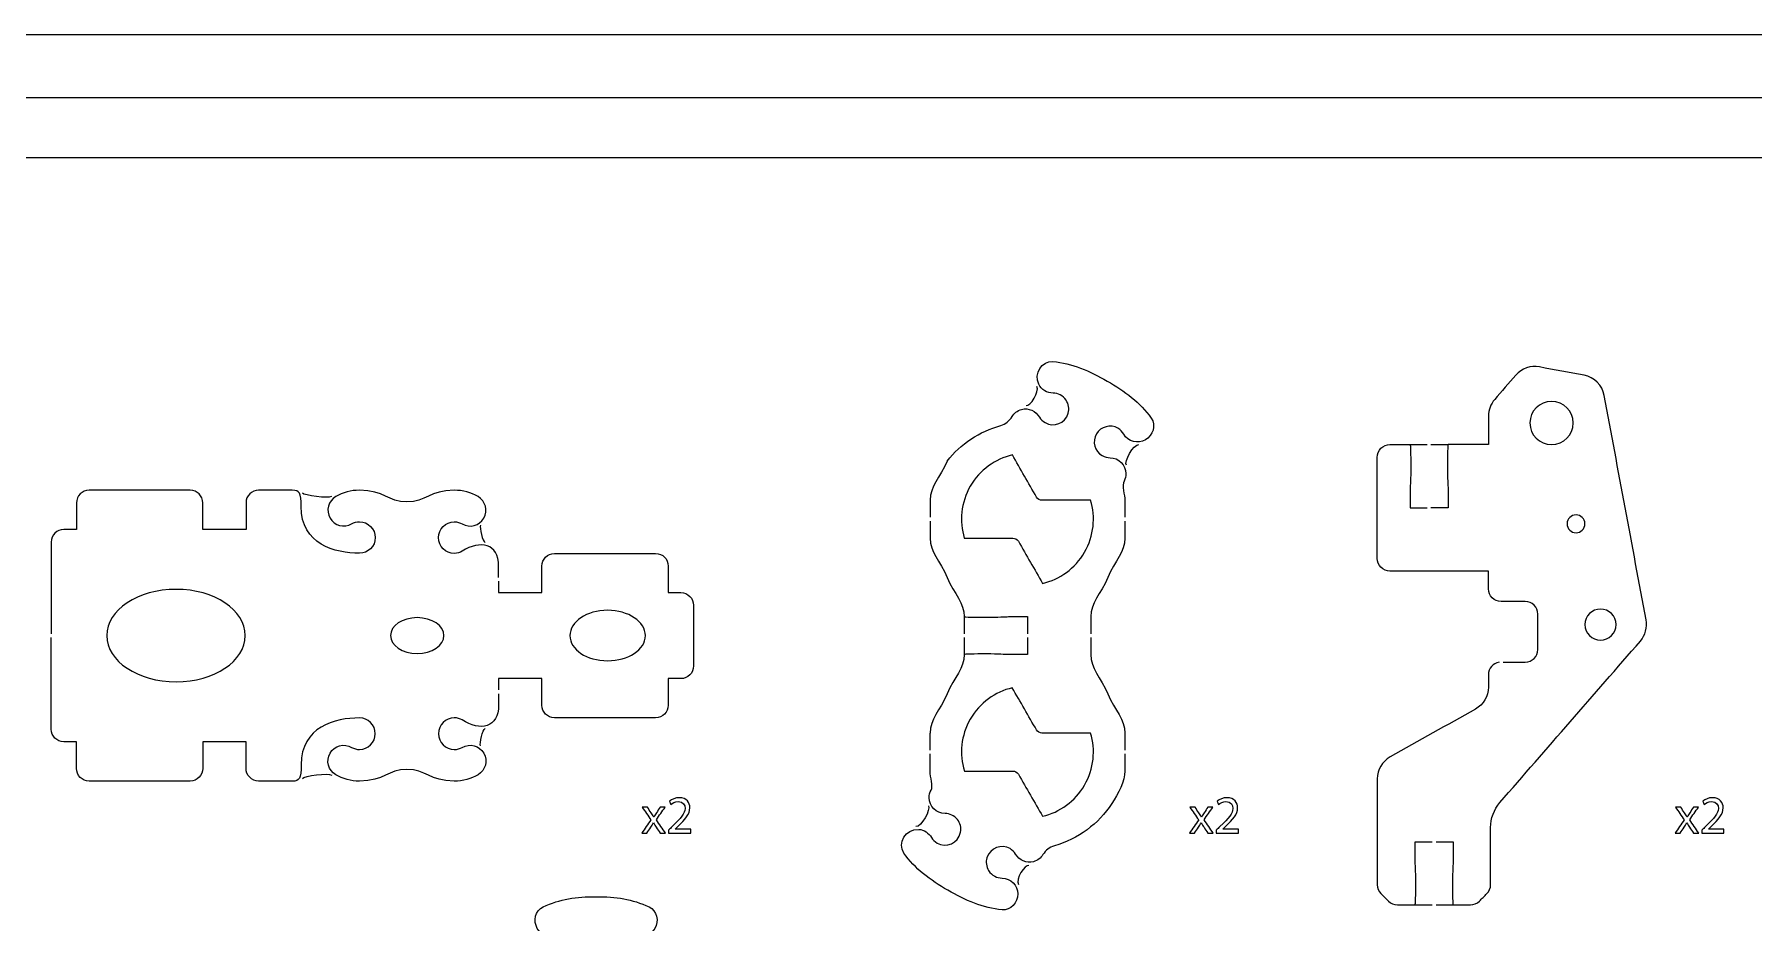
# Model space of a CAD drawing. Extents: x 0 to 465, y 0 to 285.
# Drawn here: x 155.2 to 291.2, y 214.9 to 285.2 of the extents above; entities that cross this region are included whole.
import ezdxf

# ---------------------------------------------------------------- set-up
doc = ezdxf.new("R2010")
doc.units = 0
doc.header["$MEASUREMENT"] = 0
doc.layers.add('DEFAULT', color=18, linetype='CONTINUOUS')

msp = doc.modelspace()

# ---------------------------------------------------------------- linework, layer by layer
at = {"layer": 'DEFAULT', "color": 18}
for points in [[(465.18, 0.18), (0.18, 0.18), (0.18, 285.18), (465.18, 285.18)], [(460.18, 145.18), (5.18, 145.18), (5.18, 280.18), (460.18, 280.18)], [(455.18, 150.45), (80.18, 150.45), (80.18, 275.45), (455.18, 275.45)]]:
    msp.add_lwpolyline(points, close=True, dxfattribs=at)
at = {"layer": 'DEFAULT', "color": 1}
for points in [[(264.03, 252.73), (265.38, 252.73)], [(265.68, 252.73), (267.03, 252.73)], [(226.05, 228.56), (226.05, 229.91)], [(264.43, 216.33), (265.78, 216.33)], [(266.08, 216.33), (267.43, 216.33)]]:
    msp.add_lwpolyline(points, dxfattribs=at)
for points, knots in [([(227.4, 251.43), (228.44, 252.79), (229.97, 253.76), (231.64, 254.24), (232.02, 254.35), (232.33, 254.6), (232.54, 254.94), (232.69, 255.2), (232.94, 255.41), (233.29, 255.51), (233.84, 255.67), (234.4, 255.38), (234.71, 254.89), (234.81, 254.72), (234.96, 254.57), (235.15, 254.47), (235.83, 254.07), (236.74, 254.4), (236.98, 255.21), (237.08, 255.55), (237.01, 255.94), (236.81, 256.24), (236.55, 256.62), (236.17, 256.79), (235.78, 256.8), (235.31, 256.8), (234.85, 257.07), (234.65, 257.5), (234.24, 258.36), (234.9, 259.38), (235.77, 259.3), (237.26, 259.18), (238.69, 258.54), (240.06, 257.75), (241.43, 256.97), (242.69, 256.04), (243.54, 254.82), (243.94, 254.25), (243.68, 253.45), (243.08, 253.1), (242.48, 252.76), (241.72, 252.96), (241.37, 253.56), (241.27, 253.75), (241.11, 253.91), (240.91, 254.02), (240.32, 254.37), (239.55, 254.16), (239.21, 253.57), (238.86, 252.97), (239.06, 252.2), (239.66, 251.86), (239.86, 251.74), (240.07, 251.69), (240.29, 251.69), (240.98, 251.69), (241.54, 251.13), (241.54, 250.44), (241.54, 250.22), (241.48, 250.02), (241.39, 249.85), (241.2, 249.5), (241.46, 248.73), (241.46, 248.33), (241.46, 247.88), (241.46, 247.43), (241.46, 246.98)], [0, 0, 0, 0, 1, 1, 1, 2, 2, 2, 3, 3, 3, 4, 4, 4, 5, 5, 5, 6, 6, 6, 7, 7, 7, 8, 8, 8, 9, 9, 9, 10, 10, 10, 11, 11, 11, 12, 12, 12, 13, 13, 13, 14, 14, 14, 15, 15, 15, 16, 16, 16, 17, 17, 17, 18, 18, 18, 19, 19, 19, 20, 20, 20, 21, 21, 21, 24.82, 24.82, 24.82, 24.82]), ([(266.08, 221.32), (266.53, 221.32), (266.98, 221.32), (267.43, 221.32), (267.43, 220.83), (267.43, 220.33), (267.43, 219.83), (267.43, 219.54), (267.38, 219.04), (267.38, 218.08), (267.38, 217.11), (267.4, 216.33), (267.43, 216.33), (267.88, 216.33), (268.34, 216.33), (268.8, 216.33), (269.07, 216.33), (269.32, 216.43), (269.51, 216.62), (269.71, 216.82), (269.91, 217.01), (270.1, 217.21), (270.29, 217.4), (270.4, 217.65), (270.4, 217.92), (270.4, 219.42), (270.4, 220.93), (270.4, 222.44), (270.4, 223.16), (270.66, 223.86), (271.13, 224.41), (274.84, 228.67), (278.54, 232.93), (282.25, 237.19), (282.64, 237.66), (282.81, 238.27), (282.7, 238.87), (281.6, 244.79), (280.49, 250.7), (279.39, 256.61), (279.24, 257.42), (278.61, 258.06), (277.79, 258.21), (276.62, 258.43), (275.44, 258.65), (274.27, 258.87), (273.57, 259.01), (272.85, 258.76), (272.39, 258.22), (271.83, 257.58), (271.27, 256.94), (270.72, 256.3), (270.4, 255.94), (270.23, 255.47), (270.23, 254.99), (270.23, 254.23), (270.23, 253.48), (270.23, 252.73), (269.16, 252.73), (268.09, 252.73), (267.03, 252.73), (267, 252.73), (266.98, 251.95), (266.98, 250.98), (266.98, 250.01), (267.03, 249.52), (267.03, 249.23), (267.03, 248.73), (267.03, 248.23), (267.03, 247.73), (266.58, 247.73), (266.13, 247.73), (265.68, 247.73)], [0, 0, 0, 0, 3.82, 3.82, 3.82, 8.07, 8.07, 8.07, 9.07, 9.07, 9.07, 10.07, 10.07, 10.07, 13.97, 13.97, 13.97, 14.97, 14.97, 14.97, 17.338818, 17.338818, 17.338818, 18.338818, 18.338818, 18.338818, 31.158818, 31.158818, 31.158818, 32.158818, 32.158818, 32.158818, 80.175353, 80.175353, 80.175353, 81.175353, 81.175353, 81.175353, 132.334479, 132.334479, 132.334479, 133.334479, 133.334479, 133.334479, 143.509665, 143.509665, 143.509665, 144.509665, 144.509665, 144.509665, 151.718444, 151.718444, 151.718444, 152.718444, 152.718444, 152.718444, 159.118444, 159.118444, 159.118444, 168.188444, 168.188444, 168.188444, 169.188444, 169.188444, 169.188444, 170.188444, 170.188444, 170.188444, 174.438444, 174.438444, 174.438444, 178.258444, 178.258444, 178.258444, 178.258444]), ([(273.51, 254.44), (273.51, 255.38), (274.27, 256.15), (275.22, 256.15), (276.17, 256.15), (276.93, 255.38), (276.93, 254.44), (276.93, 253.49), (276.17, 252.73), (275.22, 252.73), (274.27, 252.73), (273.51, 253.49), (273.51, 254.44)], [1, 1, 1, 1, 2, 2, 2, 3, 3, 3, 4, 4, 4, 5, 5, 5, 5]), ([(238.27, 244.22), (237.52, 242.92), (236.3, 242.07), (234.95, 241.75), (234.31, 242.86), (233.67, 243.97), (233.03, 245.08), (232.94, 245.24), (232.77, 245.33), (232.59, 245.33), (231.31, 245.33), (230.03, 245.33), (228.75, 245.33), (228.36, 246.66), (228.48, 248.14), (229.23, 249.44), (229.98, 250.73), (231.2, 251.59), (232.56, 251.91), (233.19, 250.8), (233.83, 249.69), (234.47, 248.58), (234.56, 248.42), (234.73, 248.33), (234.91, 248.33), (236.19, 248.33), (237.47, 248.33), (238.75, 248.33), (239.15, 247), (239.02, 245.52), (238.27, 244.22)], [1, 1, 1, 1, 2, 2, 2, 12.903949, 12.903949, 12.903949, 13.903949, 13.903949, 13.903949, 24.803949, 24.803949, 24.803949, 25.803949, 25.803949, 25.803949, 26.803949, 26.803949, 26.803949, 37.685576, 37.685576, 37.685576, 38.685576, 38.685576, 38.685576, 49.575576, 49.575576, 49.575576, 50.575576, 50.575576, 50.575576, 50.575576]), ([(271.38, 235.52), (271.96, 235.52), (272.55, 235.52), (273.14, 235.52), (273.69, 235.52), (274.14, 235.97), (274.14, 236.52), (274.14, 237.46), (274.14, 238.39), (274.14, 239.32), (274.14, 239.87), (273.69, 240.32), (273.14, 240.32), (272.5, 240.32), (271.86, 240.32), (271.23, 240.32), (270.68, 240.32), (270.23, 240.76), (270.23, 241.32), (270.23, 241.79), (270.23, 242.26), (270.23, 242.73), (267.63, 242.73), (265.03, 242.73), (262.43, 242.73), (261.88, 242.73), (261.43, 243.18), (261.43, 243.73), (261.43, 246.39), (261.43, 249.06), (261.43, 251.72), (261.43, 252.28), (261.88, 252.73), (262.43, 252.73), (262.96, 252.73), (263.5, 252.73), (264.03, 252.73), (264.05, 252.73), (264.08, 251.95), (264.08, 250.98), (264.08, 250.01), (264.03, 249.52), (264.03, 249.23), (264.03, 248.73), (264.03, 248.23), (264.03, 247.73), (264.48, 247.73), (264.93, 247.73), (265.38, 247.73)], [0, 0, 0, 0, 4.99, 4.99, 4.99, 5.99, 5.99, 5.99, 13.92, 13.92, 13.92, 14.92, 14.92, 14.92, 20.34, 20.34, 20.34, 21.34, 21.34, 21.34, 25.34, 25.34, 25.34, 47.44, 47.44, 47.44, 48.44, 48.44, 48.44, 71.1, 71.1, 71.1, 72.1, 72.1, 72.1, 76.630011, 76.630011, 76.630011, 77.630011, 77.630011, 77.630011, 78.630011, 78.630011, 78.630011, 82.880011, 82.880011, 82.880011, 86.710011, 86.710011, 86.710011, 86.710011]), ([(227.4, 251.43), (226.83, 250.12), (226.05, 249.4), (226.05, 248.33), (226.05, 247.88), (226.05, 247.43), (226.05, 246.98)], [0, 0, 0, 0, 1, 1, 1, 4.83, 4.83, 4.83, 4.83]), ([(191.91, 242.22), (191.91, 242.52), (191.91, 242.82), (191.91, 243.12), (191.91, 244.91), (190.46, 245.21), (189.02, 244.29), (188.84, 244.18), (188.63, 244.12), (188.4, 244.12), (187.71, 244.12), (187.15, 244.68), (187.15, 245.37), (187.15, 246.06), (187.71, 246.62), (188.4, 246.62), (188.63, 246.62), (188.84, 246.56), (189.02, 246.45), (189.62, 246.11), (190.39, 246.32), (190.74, 246.91), (191.08, 247.51), (190.87, 248.27), (190.28, 248.62), (189.73, 248.94), (189.08, 249.12), (188.4, 249.12), (186.42, 249.12), (186.17, 248.19), (184.65, 248.19), (183.13, 248.19), (182.89, 249.12), (180.9, 249.12), (180.22, 249.12), (179.58, 248.94), (179.03, 248.62), (178.43, 248.28), (178.22, 247.51), (178.57, 246.92), (178.91, 246.32), (179.68, 246.11), (180.28, 246.46), (180.46, 246.57), (180.67, 246.63), (180.9, 246.63), (181.59, 246.63), (182.15, 246.07), (182.15, 245.37), (182.15, 244.69), (181.59, 244.13), (180.9, 244.13), (178.97, 244.13), (176.28, 244.84), (176.28, 247.83), (176.28, 248.94), (176.17, 249.12), (175.58, 249.12), (174.69, 249.12), (173.81, 249.12), (172.92, 249.12), (172.37, 249.12), (171.92, 248.68), (171.92, 248.13), (171.92, 247.43), (171.92, 246.72), (171.92, 246.02), (170.78, 246.02), (169.64, 246.02), (168.5, 246.02), (168.5, 246.72), (168.5, 247.42), (168.5, 248.12), (168.5, 248.67), (168.05, 249.12), (167.5, 249.12), (164.84, 249.12), (162.17, 249.12), (159.51, 249.12), (158.95, 249.12), (158.51, 248.67), (158.51, 248.12), (158.5, 247.42), (158.5, 246.72), (158.5, 246.02), (158.17, 246.02), (157.84, 246.02), (157.51, 246.02), (156.95, 246.02), (156.51, 245.58), (156.51, 245.02), (156.51, 242.61), (156.51, 240.19), (156.51, 237.77)], [0, 0, 0, 0, 2.55, 2.55, 2.55, 3.55, 3.55, 3.55, 4.55, 4.55, 4.55, 5.55, 5.55, 5.55, 6.55, 6.55, 6.55, 7.55, 7.55, 7.55, 8.55, 8.55, 8.55, 9.55, 9.55, 9.55, 10.55, 10.55, 10.55, 11.55, 11.55, 11.55, 12.55, 12.55, 12.55, 13.55, 13.55, 13.55, 14.55, 14.55, 14.55, 15.55, 15.55, 15.55, 16.55, 16.55, 16.55, 17.55, 17.55, 17.55, 18.55, 18.55, 18.55, 19.55, 19.55, 19.55, 20.55, 20.55, 20.55, 28.08, 28.08, 28.08, 29.08, 29.08, 29.08, 35.04, 35.04, 35.04, 44.73, 44.73, 44.73, 50.67, 50.67, 50.67, 51.67, 51.67, 51.67, 74.33, 74.33, 74.33, 75.33, 75.33, 75.33, 81.270008, 81.270008, 81.270008, 84.090008, 84.090008, 84.090008, 85.090008, 85.090008, 85.090008, 105.640008, 105.640008, 105.640008, 105.640008]), ([(226.05, 246.68), (226.05, 246.23), (226.05, 245.78), (226.05, 245.33), (226.05, 244.26), (226.83, 243.53), (227.4, 242.22), (227.97, 240.91), (228.75, 240.19), (228.75, 239.12), (228.75, 238.67), (228.75, 238.22), (228.75, 237.77)], [0, 0, 0, 0, 3.83, 3.83, 3.83, 4.83, 4.83, 4.83, 5.83, 5.83, 5.83, 9.66, 9.66, 9.66, 9.66]), ([(241.46, 246.68), (241.46, 246.23), (241.46, 245.78), (241.46, 245.33), (241.46, 244.26), (240.68, 243.53), (240.11, 242.22), (239.54, 240.91), (238.76, 240.19), (238.76, 239.12), (238.76, 238.67), (238.76, 238.22), (238.76, 237.77)], [0, 0, 0, 0, 3.83, 3.83, 3.83, 4.83, 4.83, 4.83, 5.83, 5.83, 5.83, 9.66, 9.66, 9.66, 9.66]), ([(276.45, 246.47), (276.45, 246.85), (276.76, 247.17), (277.16, 247.17), (277.54, 247.17), (277.86, 246.85), (277.86, 246.47), (277.86, 246.08), (277.54, 245.76), (277.16, 245.76), (276.76, 245.76), (276.45, 246.08), (276.45, 246.47)], [1, 1, 1, 1, 2, 2, 2, 3, 3, 3, 4, 4, 4, 5, 5, 5, 5]), ([(191.91, 241.92), (191.91, 241.62), (191.91, 241.32), (191.91, 241.02), (193.05, 241.02), (194.19, 241.02), (195.33, 241.02), (195.33, 241.72), (195.33, 242.42), (195.33, 243.12), (195.33, 243.67), (195.78, 244.12), (196.33, 244.12), (199, 244.12), (201.66, 244.12), (204.33, 244.12), (204.88, 244.12), (205.33, 243.68), (205.33, 243.12), (205.33, 242.42), (205.33, 241.72), (205.33, 241.02), (205.67, 241.02), (206, 241.02), (206.33, 241.02), (206.88, 241.02), (207.33, 240.57), (207.33, 240.02), (207.33, 238.42), (207.33, 236.82), (207.33, 235.22), (207.33, 234.67), (206.88, 234.22), (206.33, 234.22), (206, 234.22), (205.67, 234.22), (205.33, 234.22), (205.33, 233.52), (205.33, 232.82), (205.33, 232.12), (205.33, 231.57), (204.88, 231.12), (204.33, 231.12), (201.66, 231.12), (199, 231.12), (196.33, 231.12), (195.78, 231.12), (195.33, 231.57), (195.33, 232.12), (195.33, 232.82), (195.33, 233.52), (195.33, 234.22), (194.19, 234.22), (193.05, 234.22), (191.91, 234.22), (191.91, 233.92), (191.91, 233.62), (191.91, 233.32)], [0, 0, 0, 0, 2.55, 2.55, 2.55, 12.24, 12.24, 12.24, 18.2, 18.2, 18.2, 19.2, 19.2, 19.2, 41.87, 41.87, 41.87, 42.87, 42.87, 42.87, 48.830008, 48.830008, 48.830008, 51.650008, 51.650008, 51.650008, 52.650008, 52.650008, 52.650008, 66.260008, 66.260008, 66.260008, 67.260008, 67.260008, 67.260008, 70.080008, 70.080008, 70.080008, 76.020017, 76.020017, 76.020017, 77.020017, 77.020017, 77.020017, 99.690017, 99.690017, 99.690017, 100.690017, 100.690017, 100.690017, 106.630017, 106.630017, 106.630017, 116.320017, 116.320017, 116.320017, 118.870017, 118.870017, 118.870017, 118.870017]), ([(166.39, 233.96), (163.36, 233.96), (160.91, 235.6), (160.91, 237.62), (160.91, 239.64), (163.36, 241.28), (166.39, 241.28), (169.41, 241.28), (171.86, 239.64), (171.86, 237.62), (171.86, 235.6), (169.41, 233.96), (166.39, 233.96)], [1, 1, 1, 1, 2, 2, 2, 3, 3, 3, 4, 4, 4, 5, 5, 5, 5]), ([(200.53, 235.63), (198.88, 235.63), (197.55, 236.52), (197.55, 237.62), (197.55, 238.73), (198.88, 239.62), (200.53, 239.62), (202.18, 239.62), (203.52, 238.73), (203.52, 237.62), (203.52, 236.52), (202.18, 235.63), (200.53, 235.63)], [1, 1, 1, 1, 2, 2, 2, 3, 3, 3, 4, 4, 4, 5, 5, 5, 5]), ([(277.86, 238.49), (277.86, 239.17), (278.41, 239.72), (279.09, 239.72), (279.77, 239.72), (280.32, 239.17), (280.32, 238.49), (280.32, 237.81), (279.77, 237.26), (279.09, 237.26), (278.41, 237.26), (277.86, 237.81), (277.86, 238.49)], [1, 1, 1, 1, 2, 2, 2, 3, 3, 3, 4, 4, 4, 5, 5, 5, 5]), ([(185.47, 236.21), (184.3, 236.21), (183.35, 236.84), (183.35, 237.62), (183.35, 238.4), (184.3, 239.04), (185.47, 239.04), (186.63, 239.04), (187.58, 238.4), (187.58, 237.62), (187.58, 236.84), (186.63, 236.21), (185.47, 236.21)], [1, 1, 1, 1, 2, 2, 2, 3, 3, 3, 4, 4, 4, 5, 5, 5, 5]), ([(228.75, 239.12), (228.75, 239.09), (229.54, 239.07), (230.5, 239.07), (231.47, 239.07), (231.97, 239.12), (232.25, 239.12), (232.75, 239.12), (233.26, 239.12), (233.76, 239.12), (233.76, 238.67), (233.76, 238.22), (233.76, 237.77)], [0, 0, 0, 0, 1, 1, 1, 2, 2, 2, 6.26, 6.26, 6.26, 10.09, 10.09, 10.09, 10.09]), ([(191.91, 233.02), (191.91, 232.72), (191.91, 232.42), (191.91, 232.12), (191.91, 230.33), (190.46, 230.03), (189.02, 230.95), (188.84, 231.06), (188.63, 231.12), (188.4, 231.12), (187.71, 231.12), (187.15, 230.55), (187.15, 229.86), (187.15, 229.17), (187.71, 228.61), (188.4, 228.61), (188.63, 228.61), (188.84, 228.67), (189.02, 228.78), (189.62, 229.13), (190.39, 228.92), (190.74, 228.32), (191.08, 227.72), (190.87, 226.96), (190.28, 226.62), (189.73, 226.3), (189.08, 226.11), (188.4, 226.11), (186.42, 226.11), (186.17, 227.04), (184.65, 227.04), (183.13, 227.04), (182.89, 226.11), (180.9, 226.11), (180.22, 226.11), (179.58, 226.3), (179.03, 226.61), (178.43, 226.96), (178.22, 227.72), (178.57, 228.32), (178.91, 228.92), (179.68, 229.13), (180.28, 228.78), (180.46, 228.67), (180.67, 228.61), (180.9, 228.61), (181.59, 228.61), (182.15, 229.17), (182.15, 229.86), (182.15, 230.55), (181.59, 231.11), (180.9, 231.11), (178.97, 231.11), (176.28, 230.4), (176.28, 227.41), (176.28, 226.3), (176.17, 226.11), (175.58, 226.11), (174.69, 226.11), (173.81, 226.11), (172.92, 226.11), (172.92, 226.12), (172.92, 226.12), (172.92, 226.12), (172.37, 226.12), (171.92, 226.57), (171.92, 227.13), (171.92, 227.82), (171.92, 228.52), (171.92, 229.22), (170.78, 229.22), (169.64, 229.22), (168.5, 229.22), (168.5, 228.52), (168.5, 227.82), (168.5, 227.12), (168.5, 226.57), (168.06, 226.12), (167.51, 226.12), (164.84, 226.12), (162.17, 226.12), (159.51, 226.12), (158.95, 226.12), (158.51, 226.56), (158.51, 227.12), (158.5, 227.82), (158.5, 228.52), (158.5, 229.22), (158.17, 229.22), (157.84, 229.22), (157.51, 229.22), (156.95, 229.22), (156.51, 229.67), (156.51, 230.22), (156.51, 232.64), (156.51, 235.05), (156.51, 237.47)], [0, 0, 0, 0, 2.56, 2.56, 2.56, 3.56, 3.56, 3.56, 4.56, 4.56, 4.56, 5.56, 5.56, 5.56, 6.56, 6.56, 6.56, 7.56, 7.56, 7.56, 8.56, 8.56, 8.56, 9.56, 9.56, 9.56, 10.56, 10.56, 10.56, 11.56, 11.56, 11.56, 12.56, 12.56, 12.56, 13.56, 13.56, 13.56, 14.56, 14.56, 14.56, 15.56, 15.56, 15.56, 16.56, 16.56, 16.56, 17.56, 17.56, 17.56, 18.56, 18.56, 18.56, 19.56, 19.56, 19.56, 20.56, 20.56, 20.56, 28.09, 28.09, 28.09, 28.12, 28.12, 28.12, 29.12, 29.12, 29.12, 35.06, 35.06, 35.06, 44.75, 44.75, 44.75, 50.71, 50.71, 50.71, 51.71, 51.71, 51.71, 74.38, 74.38, 74.38, 75.38, 75.38, 75.38, 81.340008, 81.340008, 81.340008, 84.160008, 84.160008, 84.160008, 85.160008, 85.160008, 85.160008, 105.720008, 105.720008, 105.720008, 105.720008]), ([(228.75, 237.47), (228.75, 237.02), (228.75, 236.57), (228.75, 236.12), (228.75, 235.05), (227.97, 234.33), (227.4, 233.02), (226.83, 231.71), (226.05, 230.98), (226.05, 229.91)], [0, 0, 0, 0, 3.82, 3.82, 3.82, 4.82, 4.82, 4.82, 5.82, 5.82, 5.82, 5.82]), ([(233.76, 237.47), (233.76, 237.02), (233.76, 236.57), (233.76, 236.12), (233.26, 236.12), (232.75, 236.12), (232.25, 236.12), (231.97, 236.12), (231.47, 236.17), (230.5, 236.17), (229.54, 236.17), (228.75, 236.15), (228.75, 236.12)], [0, 0, 0, 0, 3.82, 3.82, 3.82, 8.08, 8.08, 8.08, 9.08, 9.08, 9.08, 10.08, 10.08, 10.08, 10.08]), ([(238.76, 237.47), (238.76, 237.02), (238.76, 236.57), (238.76, 236.12), (238.76, 235.05), (239.54, 234.32), (240.11, 233.01), (240.68, 231.7), (241.46, 230.98), (241.46, 229.91), (241.46, 229.46), (241.46, 229.01), (241.46, 228.56)], [0, 0, 0, 0, 3.82, 3.82, 3.82, 4.82, 4.82, 4.82, 5.82, 5.82, 5.82, 9.65, 9.65, 9.65, 9.65]), ([(271.08, 235.51), (270.59, 235.44), (270.22, 235.03), (270.22, 234.53), (270.22, 234.2), (270.22, 233.88), (270.22, 233.55), (270.22, 232.83), (269.83, 232.16), (269.2, 231.81), (266.95, 230.55), (264.7, 229.29), (262.45, 228.02), (261.82, 227.67), (261.43, 227), (261.43, 226.28), (261.43, 223.49), (261.43, 220.71), (261.43, 217.92), (261.43, 217.65), (261.53, 217.4), (261.72, 217.21), (261.92, 217.01), (262.11, 216.82), (262.31, 216.62), (262.5, 216.43), (262.75, 216.33), (263.02, 216.33), (263.49, 216.33), (263.96, 216.33), (264.43, 216.33), (264.45, 216.33), (264.48, 217.11), (264.48, 218.08), (264.48, 219.04), (264.43, 219.54), (264.43, 219.83), (264.43, 220.33), (264.43, 220.83), (264.43, 221.32), (264.88, 221.32), (265.33, 221.32), (265.78, 221.32)], [0, 0, 0, 0, 1, 1, 1, 3.76, 3.76, 3.76, 4.76, 4.76, 4.76, 26.702482, 26.702482, 26.702482, 27.702482, 27.702482, 27.702482, 51.412482, 51.412482, 51.412482, 52.412482, 52.412482, 52.412482, 54.774218, 54.774218, 54.774218, 55.774218, 55.774218, 55.774218, 59.774218, 59.774218, 59.774218, 60.774218, 60.774218, 60.774218, 61.774218, 61.774218, 61.774218, 66.024218, 66.024218, 66.024218, 69.854218, 69.854218, 69.854218, 69.854218]), ([(238.27, 225.8), (237.52, 224.5), (236.3, 223.65), (234.95, 223.33), (234.31, 224.44), (233.67, 225.55), (233.03, 226.66), (232.94, 226.82), (232.77, 226.91), (232.59, 226.91), (231.32, 226.91), (230.04, 226.91), (228.76, 226.91), (228.35, 228.24), (228.48, 229.72), (229.23, 231.02), (229.98, 232.32), (231.2, 233.17), (232.55, 233.49), (233.19, 232.38), (233.83, 231.27), (234.47, 230.16), (234.56, 230.01), (234.73, 229.91), (234.9, 229.91), (236.18, 229.91), (237.47, 229.91), (238.75, 229.91), (239.15, 228.58), (239.02, 227.1), (238.27, 225.8)], [1, 1, 1, 1, 2, 2, 2, 12.88662, 12.88662, 12.88662, 13.88662, 13.88662, 13.88662, 24.76662, 24.76662, 24.76662, 25.76662, 25.76662, 25.76662, 26.76662, 26.76662, 26.76662, 37.6669, 37.6669, 37.6669, 38.6669, 38.6669, 38.6669, 49.5669, 49.5669, 49.5669, 50.5669, 50.5669, 50.5669, 50.5669]), ([(241.46, 228.26), (241.46, 227.81), (241.46, 227.36), (241.46, 226.91), (241.46, 226.11), (240.93, 225.11), (240.42, 224.33), (239.39, 222.73), (237.75, 221.53), (235.88, 221), (235.5, 220.89), (235.18, 220.64), (234.98, 220.3), (234.82, 220.04), (234.57, 219.82), (234.22, 219.73), (233.67, 219.57), (233.11, 219.86), (232.81, 220.34), (232.7, 220.51), (232.55, 220.66), (232.37, 220.77), (231.69, 221.16), (230.8, 220.84), (230.55, 220.05), (230.44, 219.72), (230.49, 219.34), (230.68, 219.04), (230.94, 218.62), (231.34, 218.44), (231.74, 218.44), (232.43, 218.44), (232.99, 217.88), (232.99, 217.19), (232.99, 216.5), (232.43, 215.87), (231.74, 215.93), (230.26, 216.06), (228.82, 216.69), (227.45, 217.48), (226.09, 218.27), (224.82, 219.19), (223.97, 220.42), (223.45, 221.18), (224.09, 222.36), (225.15, 222.29), (225.57, 222.27), (225.94, 222), (226.16, 221.64), (226.27, 221.47), (226.41, 221.32), (226.6, 221.21), (227.31, 220.8), (228.28, 221.18), (228.46, 222.06), (228.53, 222.41), (228.44, 222.79), (228.21, 223.07), (227.96, 223.39), (227.59, 223.55), (227.23, 223.55), (226.53, 223.55), (225.97, 224.11), (225.97, 224.8), (225.97, 225.01), (226.03, 225.21), (226.13, 225.39), (226.32, 225.74), (226.05, 226.39), (226.05, 226.91), (226.05, 227.36), (226.05, 227.81), (226.05, 228.26)], [0, 0, 0, 0, 3.82, 3.82, 3.82, 4.82, 4.82, 4.82, 5.82, 5.82, 5.82, 6.82, 6.82, 6.82, 7.82, 7.82, 7.82, 8.82, 8.82, 8.82, 9.82, 9.82, 9.82, 10.82, 10.82, 10.82, 11.82, 11.82, 11.82, 12.82, 12.82, 12.82, 13.82, 13.82, 13.82, 14.82, 14.82, 14.82, 15.82, 15.82, 15.82, 16.82, 16.82, 16.82, 17.82, 17.82, 17.82, 18.82, 18.82, 18.82, 19.82, 19.82, 19.82, 20.82, 20.82, 20.82, 21.82, 21.82, 21.82, 22.82, 22.82, 22.82, 23.82, 23.82, 23.82, 24.82, 24.82, 24.82, 25.82, 25.82, 25.82, 29.64, 29.64, 29.64, 29.64]), ([(199.62, 194.51), (199.62, 194.96), (199.62, 195.41), (199.62, 195.86), (199.11, 195.86), (198.61, 195.86), (198.11, 195.86), (197.83, 195.86), (197.33, 195.82), (196.36, 195.82), (195.4, 195.82), (194.61, 195.84), (194.61, 195.86), (194.61, 196.93), (193.83, 197.66), (193.26, 198.97), (192.69, 200.28), (191.91, 201.01), (191.91, 202.08), (191.91, 203.08), (191.91, 204.08), (191.91, 205.07), (191.91, 206.14), (192.69, 206.87), (193.26, 208.18), (193.83, 209.49), (194.61, 210.21), (194.61, 211.28), (194.61, 212.05), (196.08, 212.18), (196.68, 211.83), (196.86, 211.72), (197.08, 211.66), (197.3, 211.66), (197.99, 211.66), (198.55, 212.22), (198.55, 212.91), (198.55, 213.6), (197.99, 214.16), (197.3, 214.16), (197.08, 214.16), (196.86, 214.1), (196.68, 213.99), (196.08, 213.64), (195.32, 213.85), (194.97, 214.45), (194.63, 215.04), (194.8, 215.87), (195.42, 216.16), (196.77, 216.79), (198.04, 216.97), (199.62, 216.97), (201.2, 216.97), (202.47, 216.79), (203.81, 216.16), (204.44, 215.87), (204.61, 215.04), (204.27, 214.45), (203.92, 213.85), (203.15, 213.64), (202.56, 213.99), (202.37, 214.1), (202.16, 214.16), (201.94, 214.16), (201.25, 214.16), (200.68, 213.6), (200.68, 212.91), (200.68, 212.22), (201.25, 211.66), (201.94, 211.66), (202.16, 211.66), (202.38, 211.72), (202.56, 211.83), (203.16, 212.18), (204.63, 212.05), (204.63, 211.28), (204.63, 210.21), (205.41, 209.49), (205.98, 208.18), (206.55, 206.87), (207.33, 206.14), (207.33, 205.07), (207.33, 204.07), (207.33, 203.07), (207.33, 202.07), (207.33, 201), (206.55, 200.28), (205.98, 198.96), (205.41, 197.66), (204.63, 196.93), (204.63, 195.86), (204.63, 195.41), (204.63, 194.96), (204.63, 194.51)], [0, 0, 0, 0, 3.83, 3.83, 3.83, 8.09, 8.09, 8.09, 9.09, 9.09, 9.09, 10.09, 10.09, 10.09, 11.09, 11.09, 11.09, 12.09, 12.09, 12.09, 20.59, 20.59, 20.59, 21.59, 21.59, 21.59, 22.59, 22.59, 22.59, 23.59, 23.59, 23.59, 24.59, 24.59, 24.59, 25.59, 25.59, 25.59, 26.59, 26.59, 26.59, 27.59, 27.59, 27.59, 28.59, 28.59, 28.59, 29.59, 29.59, 29.59, 30.59, 30.59, 30.59, 31.59, 31.59, 31.59, 32.59, 32.59, 32.59, 33.59, 33.59, 33.59, 34.59, 34.59, 34.59, 35.59, 35.59, 35.59, 36.59, 36.59, 36.59, 37.59, 37.59, 37.59, 38.59, 38.59, 38.59, 39.59, 39.59, 39.59, 40.59, 40.59, 40.59, 49.1, 49.1, 49.1, 50.1, 50.1, 50.1, 51.1, 51.1, 51.1, 54.93, 54.93, 54.93, 54.93])]:
    msp.add_open_spline(points, degree=3, knots=knots, dxfattribs=at)
for points in [[(233.65, 255.82), (233.97, 255.71), (234.73, 256.95), (234.49, 257.32)], [(241.58, 251.09), (241.38, 251.36), (242.13, 252.78), (242.57, 252.74)], [(176.39, 248.92), (176.49, 248.73), (178.46, 248.46), (178.7, 248.65)], [(190.48, 246.36), (190.37, 246.18), (190.64, 245.03), (190.85, 244.99)], [(190.48, 228.89), (190.37, 229.07), (190.64, 230.22), (190.85, 230.26)], [(176.39, 226.33), (176.49, 226.52), (178.46, 226.79), (178.7, 226.59)], [(225.92, 224.16), (226.11, 223.89), (225.36, 222.47), (224.92, 222.51)], [(233.87, 219.44), (233.55, 219.55), (232.79, 218.31), (233.03, 217.94)]]:
    msp.add_open_spline(points, degree=3, dxfattribs=at)
at = {"layer": 'DEFAULT', "color": 18}
for points, knots in [([(205.35, 222), (205.35, 222.08), (205.35, 222.15), (205.35, 222.23), (205.45, 222.32), (205.54, 222.42), (205.64, 222.51), (206.34, 223.18), (206.66, 223.54), (206.66, 223.95), (206.66, 224.23), (206.53, 224.49), (206.12, 224.49), (205.87, 224.49), (205.66, 224.36), (205.54, 224.26), (205.5, 224.34), (205.46, 224.43), (205.42, 224.52), (205.61, 224.68), (205.88, 224.8), (206.2, 224.8), (206.79, 224.8), (207.04, 224.39), (207.04, 224), (207.04, 223.49), (206.67, 223.08), (206.09, 222.52), (206.02, 222.45), (205.94, 222.38), (205.87, 222.31), (206.28, 222.31), (206.69, 222.31), (207.11, 222.31), (207.11, 222.21), (207.11, 222.1), (207.11, 222), (206.52, 222), (205.93, 222), (205.35, 222)], [4.979, 4.979, 4.979, 4.979, 5.626, 5.626, 5.626, 6.780123, 6.780123, 6.780123, 7.780123, 7.780123, 7.780123, 8.780123, 8.780123, 8.780123, 9.780123, 9.780123, 9.780123, 10.595565, 10.595565, 10.595565, 11.595565, 11.595565, 11.595565, 12.595565, 12.595565, 12.595565, 13.595565, 13.595565, 13.595565, 14.467037, 14.467037, 14.467037, 17.969037, 17.969037, 17.969037, 18.845037, 18.845037, 18.845037, 23.824037, 23.824037, 23.824037, 23.824037]), ([(248.69, 222), (248.69, 222.08), (248.69, 222.15), (248.69, 222.23), (248.78, 222.32), (248.88, 222.42), (248.98, 222.51), (249.68, 223.18), (250, 223.54), (250, 223.95), (250, 224.23), (249.87, 224.49), (249.46, 224.49), (249.21, 224.49), (249, 224.36), (248.87, 224.26), (248.83, 224.34), (248.79, 224.43), (248.76, 224.52), (248.95, 224.68), (249.22, 224.8), (249.53, 224.8), (250.13, 224.8), (250.38, 224.39), (250.38, 224), (250.38, 223.49), (250.01, 223.08), (249.43, 222.52), (249.36, 222.45), (249.28, 222.38), (249.21, 222.31), (249.62, 222.31), (250.03, 222.31), (250.44, 222.31), (250.44, 222.21), (250.44, 222.1), (250.44, 222), (249.86, 222), (249.27, 222), (248.69, 222)], [4.979, 4.979, 4.979, 4.979, 5.627, 5.627, 5.627, 6.780427, 6.780427, 6.780427, 7.780427, 7.780427, 7.780427, 8.780427, 8.780427, 8.780427, 9.780427, 9.780427, 9.780427, 10.595868, 10.595868, 10.595868, 11.595868, 11.595868, 11.595868, 12.595868, 12.595868, 12.595868, 13.595868, 13.595868, 13.595868, 14.46734, 14.46734, 14.46734, 17.96934, 17.96934, 17.96934, 18.84534, 18.84534, 18.84534, 23.82434, 23.82434, 23.82434, 23.82434]), ([(287.11, 222), (287.11, 222.08), (287.11, 222.15), (287.11, 222.23), (287.21, 222.32), (287.3, 222.42), (287.4, 222.51), (288.1, 223.18), (288.42, 223.54), (288.42, 223.95), (288.42, 224.23), (288.29, 224.49), (287.88, 224.49), (287.63, 224.49), (287.42, 224.36), (287.29, 224.26), (287.26, 224.34), (287.22, 224.43), (287.18, 224.52), (287.37, 224.68), (287.64, 224.8), (287.95, 224.8), (288.55, 224.8), (288.8, 224.39), (288.8, 224), (288.8, 223.49), (288.43, 223.08), (287.85, 222.52), (287.78, 222.45), (287.7, 222.38), (287.63, 222.31), (288.04, 222.31), (288.45, 222.31), (288.86, 222.31), (288.86, 222.21), (288.86, 222.1), (288.86, 222), (288.28, 222), (287.69, 222), (287.11, 222)], [4.979, 4.979, 4.979, 4.979, 5.627, 5.627, 5.627, 6.780427, 6.780427, 6.780427, 7.780427, 7.780427, 7.780427, 8.780427, 8.780427, 8.780427, 9.780427, 9.780427, 9.780427, 10.595868, 10.595868, 10.595868, 11.595868, 11.595868, 11.595868, 12.595868, 12.595868, 12.595868, 13.595868, 13.595868, 13.595868, 14.46734, 14.46734, 14.46734, 17.96934, 17.96934, 17.96934, 18.84534, 18.84534, 18.84534, 23.82434, 23.82434, 23.82434, 23.82434]), ([(203.68, 224.05), (203.78, 223.9), (203.88, 223.75), (203.97, 223.61), (204.05, 223.49), (204.11, 223.39), (204.18, 223.27), (204.18, 223.27), (204.19, 223.27), (204.19, 223.27), (204.26, 223.4), (204.33, 223.5), (204.4, 223.61), (204.49, 223.76), (204.59, 223.9), (204.68, 224.05), (204.82, 224.05), (204.95, 224.05), (205.09, 224.05), (204.85, 223.72), (204.62, 223.39), (204.39, 223.06), (204.63, 222.7), (204.87, 222.35), (205.11, 222), (204.97, 222), (204.82, 222), (204.68, 222), (204.58, 222.15), (204.48, 222.31), (204.38, 222.46), (204.3, 222.58), (204.24, 222.69), (204.15, 222.82), (204.09, 222.69), (204.02, 222.58), (203.94, 222.46), (203.84, 222.31), (203.74, 222.15), (203.64, 222), (203.51, 222), (203.37, 222), (203.23, 222), (203.47, 222.35), (203.72, 222.7), (203.96, 223.04), (203.73, 223.38), (203.5, 223.71), (203.27, 224.05), (203.4, 224.05), (203.54, 224.05), (203.68, 224.05)], [1.175, 1.175, 1.175, 1.175, 2.671861, 2.671861, 2.671861, 3.671861, 3.671861, 3.671861, 3.706861, 3.706861, 3.706861, 4.706861, 4.706861, 4.706861, 6.187091, 6.187091, 6.187091, 7.326091, 7.326091, 7.326091, 10.76, 10.76, 10.76, 14.385676, 14.385676, 14.385676, 15.585676, 15.585676, 15.585676, 17.146146, 17.146146, 17.146146, 18.169146, 18.169146, 18.169146, 19.169146, 19.169146, 19.169146, 20.723104, 20.723104, 20.723104, 21.887104, 21.887104, 21.887104, 25.497552, 25.497552, 25.497552, 28.953858, 28.953858, 28.953858, 30.128858, 30.128858, 30.128858, 30.128858]), ([(247.02, 224.05), (247.12, 223.9), (247.21, 223.75), (247.31, 223.61), (247.39, 223.49), (247.45, 223.39), (247.52, 223.27), (247.52, 223.27), (247.53, 223.27), (247.53, 223.27), (247.6, 223.4), (247.67, 223.5), (247.73, 223.61), (247.83, 223.76), (247.93, 223.9), (248.02, 224.05), (248.16, 224.05), (248.29, 224.05), (248.42, 224.05), (248.19, 223.72), (247.96, 223.39), (247.73, 223.06), (247.97, 222.7), (248.21, 222.35), (248.45, 222), (248.3, 222), (248.16, 222), (248.02, 222), (247.92, 222.15), (247.82, 222.31), (247.72, 222.46), (247.64, 222.58), (247.57, 222.69), (247.49, 222.82), (247.43, 222.69), (247.35, 222.58), (247.28, 222.46), (247.18, 222.31), (247.08, 222.15), (246.98, 222), (246.84, 222), (246.71, 222), (246.57, 222), (246.81, 222.35), (247.06, 222.7), (247.3, 223.04), (247.07, 223.38), (246.84, 223.71), (246.6, 224.05), (246.74, 224.05), (246.88, 224.05), (247.02, 224.05)], [0, 0, 0, 0, 1.497694, 1.497694, 1.497694, 2.497694, 2.497694, 2.497694, 2.532694, 2.532694, 2.532694, 3.532694, 3.532694, 3.532694, 5.012924, 5.012924, 5.012924, 6.151924, 6.151924, 6.151924, 9.585834, 9.585834, 9.585834, 13.211509, 13.211509, 13.211509, 14.411509, 14.411509, 14.411509, 15.971141, 15.971141, 15.971141, 16.994141, 16.994141, 16.994141, 17.994141, 17.994141, 17.994141, 19.547257, 19.547257, 19.547257, 20.711257, 20.711257, 20.711257, 24.320885, 24.320885, 24.320885, 27.778013, 27.778013, 27.778013, 28.953013, 28.953013, 28.953013, 28.953013]), ([(285.44, 224.05), (285.54, 223.9), (285.64, 223.75), (285.73, 223.61), (285.81, 223.49), (285.87, 223.39), (285.94, 223.27), (285.94, 223.27), (285.95, 223.27), (285.95, 223.27), (286.02, 223.4), (286.09, 223.5), (286.16, 223.61), (286.25, 223.76), (286.35, 223.9), (286.44, 224.05), (286.58, 224.05), (286.71, 224.05), (286.85, 224.05), (286.61, 223.72), (286.38, 223.39), (286.15, 223.06), (286.39, 222.7), (286.63, 222.35), (286.87, 222), (286.73, 222), (286.58, 222), (286.44, 222), (286.34, 222.15), (286.24, 222.31), (286.14, 222.46), (286.06, 222.58), (285.99, 222.69), (285.91, 222.82), (285.85, 222.69), (285.77, 222.58), (285.7, 222.46), (285.6, 222.31), (285.5, 222.15), (285.4, 222), (285.27, 222), (285.13, 222), (284.99, 222), (285.23, 222.35), (285.48, 222.7), (285.72, 223.04), (285.49, 223.38), (285.26, 223.71), (285.03, 224.05), (285.16, 224.05), (285.3, 224.05), (285.44, 224.05)], [0, 0, 0, 0, 1.497694, 1.497694, 1.497694, 2.497694, 2.497694, 2.497694, 2.532694, 2.532694, 2.532694, 3.532694, 3.532694, 3.532694, 5.012924, 5.012924, 5.012924, 6.151924, 6.151924, 6.151924, 9.585834, 9.585834, 9.585834, 13.211509, 13.211509, 13.211509, 14.411509, 14.411509, 14.411509, 15.971141, 15.971141, 15.971141, 16.994141, 16.994141, 16.994141, 17.994141, 17.994141, 17.994141, 19.547257, 19.547257, 19.547257, 20.712257, 20.712257, 20.712257, 24.322456, 24.322456, 24.322456, 27.779585, 27.779585, 27.779585, 28.954585, 28.954585, 28.954585, 28.954585])]:
    msp.add_open_spline(points, degree=3, knots=knots, dxfattribs=at)

doc.saveas('drawing.dxf')
